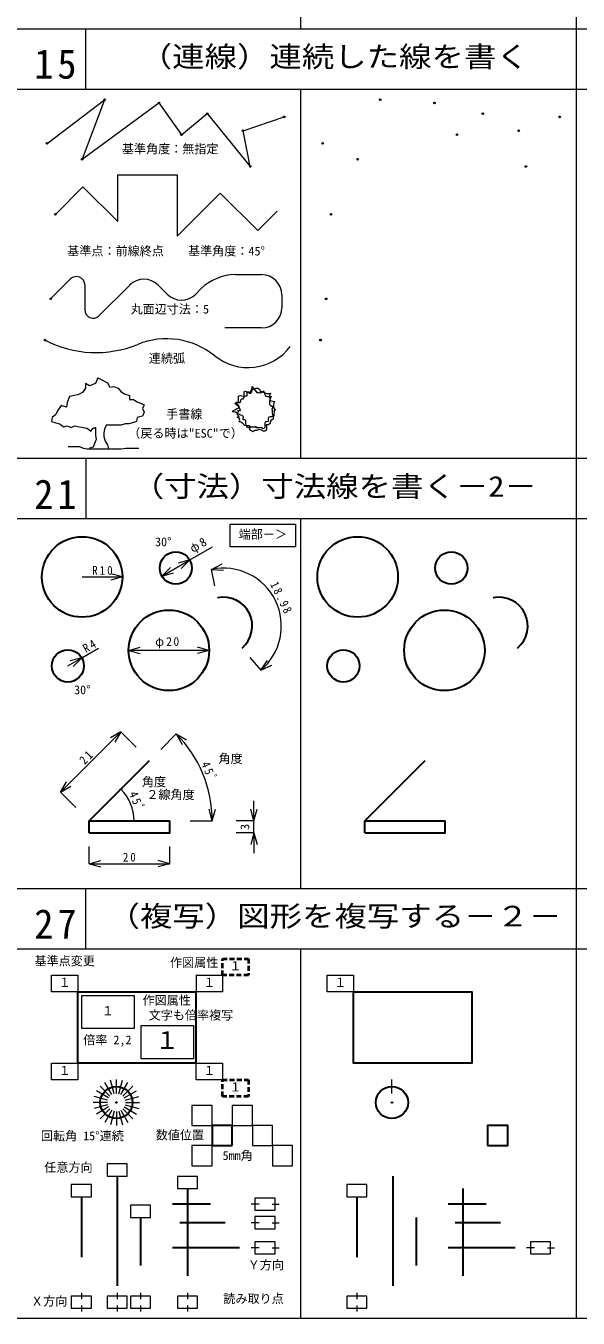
# Model space of a CAD drawing. Units: millimetres at full size, sheet at 1:1. Extents: x -410 to 410, y -277 to 277.
# Drawn here: x -136.7 to 0.4, y -277 to 44.2 of the extents above; entities that cross this region are included whole.
import ezdxf
from ezdxf.enums import TextEntityAlignment as Align

# ---------------------------------------------------------------- set-up
doc = ezdxf.new("R2010")
doc.units = ezdxf.units.MM
doc.header["$PDMODE"] = 32
doc.header["$PDSIZE"] = 0.4
doc.linetypes.add('DASHED1', pattern=[1.8, 1.2, -0.6])
doc.layers.add('0-0', color=7, linetype='Continuous', lineweight=20)
doc.layers.add('0-F', color=7, linetype='Continuous', lineweight=20)
doc.styles.add('ＭＳ 明朝', font='')
doc.styles.get('ＭＳ 明朝').set_extended_font_data('MS Mincho')

msp = doc.modelspace()

# ---------------------------------------------------------------- linework, layer by layer
at = {"layer": '0-0', "color": 4, "lineweight": 9}
for p, q in [((-68.417, 43.4), (-68.417, 135.2)), ((-68.417, -63.4), (-68.417, 28.4)), ((-68.417, -170.2), (-68.417, -78.4)), ((-95.995, -88.581), (-90.366, -85.331)), ((-102.923, -92.581), (-95.995, -88.581)), ((-95.995, -88.581), (-98.893, -89.358)), ((-95.995, -88.581), (-98.116, -90.703)), ((-90.58, -90.912), (-87.903, -89.559)), ((-122.707, -92.797), (-112.707, -92.797)), ((-112.707, -92.797), (-115.605, -92.02)), ((-112.707, -92.797), (-115.605, -93.573)), ((-102.923, -92.581), (-100.802, -90.46)), ((-102.923, -92.581), (-100.026, -91.805)), ((-90.58, -90.912), (-87.585, -91.079)), ((-89.731, -94.972), (-90.58, -90.912)), ((-122.794, -112.914), (-118.68, -110.539)), ((-111.17, -111.046), (-108.272, -110.27)), ((-111.17, -111.046), (-108.272, -111.823)), ((-91.17, -111.046), (-111.17, -111.046)), ((-91.17, -111.046), (-94.068, -110.27)), ((-91.17, -111.046), (-94.068, -111.823)), ((-126.258, -114.914), (-122.794, -112.914)), ((-122.794, -112.914), (-125.692, -113.69)), ((-122.794, -112.914), (-124.915, -115.035)), ((-81.039, -112.826), (-78.368, -115.998)), ((-78.368, -115.998), (-76.651, -113.538)), ((-78.368, -115.998), (-75.651, -114.726)), ((-128.085, -146.28), (-113.085, -131.28)), ((-113.085, -131.28), (-115.683, -132.78)), ((-113.085, -131.28), (-114.585, -133.879)), ((-113.085, -131.28), (-109.257, -135.108)), ((-103.206, -135.664), (-99.359, -131.817)), ((-99.359, -131.817), (-96.761, -133.317)), ((-99.359, -131.817), (-97.859, -134.415)), ((-128.085, -146.28), (-126.585, -143.682)), ((-128.085, -146.28), (-125.487, -144.78)), ((-128.085, -146.28), (-124.257, -150.108)), ((-90.415, -153.412), (-91.191, -150.514)), ((-90.415, -153.412), (-89.638, -150.514)), ((-80.059, -153.412), (-80.835, -150.514)), ((-80.059, -153.412), (-80.059, -148.412)), ((-80.059, -153.412), (-79.282, -150.514)), ((-95.854, -153.412), (-90.415, -153.412)), ((-80.059, -153.412), (-84.498, -153.412)), ((-80.059, -156.412), (-80.059, -153.412)), ((-80.059, -156.412), (-84.498, -156.412)), ((-80.059, -156.412), (-80.835, -159.309)), ((-80.059, -156.412), (-80.059, -161.412)), ((-80.059, -156.412), (-79.282, -159.309)), ((-120.954, -164.072), (-120.954, -159.798)), ((-100.954, -164.072), (-100.954, -159.798)), ((-120.954, -164.072), (-118.056, -163.296)), ((-100.954, -164.072), (-103.852, -163.296)), ((-120.954, -164.072), (-118.056, -164.849)), ((-120.954, -164.072), (-100.954, -164.072)), ((-100.954, -164.072), (-103.852, -164.849)), ((-68.417, -277), (-68.417, -185.2))]:
    msp.add_line(p, q, dxfattribs=at)
at = {"layer": '0-0'}
for p, q in [((-130.529, -23.686), (-125.597, -18.754)), ((-84.67, -17.681), (-78.144, -17.681)), ((-122.062, -20.218), (-122.062, -26.43)), ((-118.526, -27.894), (-110.911, -20.279)), ((-103.84, -20.279), (-101.589, -22.53)), ((-94.518, -22.53), (-93.205, -21.217)), ((-73.144, -22.681), (-73.144, -25.936)), ((-78.144, -30.936), (-87.291, -30.936)), ((-118.848, -43.309), (-119.414, -44.724)), ((-118.848, -43.309), (-116.395, -44.535)), ((-94.382, -191.786), (-94.382, -195.889)), ((-87.885, -195.889), (-94.382, -195.889)), ((-114.79, -221.236), (-115.696, -217.856)), ((-114.21, -221.16), (-114.21, -217.661)), ((-113.629, -221.236), (-112.724, -217.856)), ((-45.793, -221.16), (-45.793, -217.661)), ((-116.153, -222.281), (-119.183, -220.532)), ((-115.796, -221.817), (-118.27, -219.342)), ((-115.331, -221.46), (-117.081, -218.43)), ((-113.088, -221.46), (-111.339, -218.43)), ((-112.624, -221.817), (-110.149, -219.342)), ((-112.267, -222.281), (-109.237, -220.532)), ((-116.453, -223.403), (-119.952, -223.403)), ((-116.377, -222.822), (-119.757, -221.917)), ((-116.377, -223.984), (-119.757, -224.889)), ((-116.153, -224.525), (-119.183, -226.274)), ((-112.267, -224.525), (-109.237, -226.274)), ((-112.043, -222.822), (-108.663, -221.917)), ((-112.043, -223.984), (-108.663, -224.889)), ((-111.967, -223.403), (-108.467, -223.403)), ((-115.796, -224.989), (-118.27, -227.463)), ((-115.331, -225.346), (-117.081, -228.376)), ((-114.79, -225.57), (-115.696, -228.95)), ((-114.21, -225.646), (-114.21, -229.145)), ((-113.629, -225.57), (-112.724, -228.95)), ((-113.088, -225.346), (-111.339, -228.376)), ((-112.624, -224.989), (-110.149, -227.463)), ((-78.797, -248.692), (-80.763, -248.692)), ((-75.553, -248.692), (-73.811, -248.692)), ((-78.797, -253.271), (-80.763, -253.271)), ((-75.553, -253.271), (-73.811, -253.271)), ((-78.797, -259.506), (-80.763, -259.506)), ((-75.553, -259.506), (-73.811, -259.506)), ((-10.38, -259.506), (-12.346, -259.506)), ((-7.137, -259.506), (-5.394, -259.506)), ((-122.901, -270.709), (-122.901, -272.295)), ((-114.011, -270.709), (-114.011, -272.295)), ((-108.198, -270.709), (-108.198, -272.295)), ((-96.571, -270.709), (-96.571, -272.295)), ((-54.485, -270.709), (-54.485, -272.295)), ((-122.901, -273.818), (-122.901, -275.308)), ((-114.011, -273.818), (-114.011, -275.308)), ((-108.198, -273.818), (-108.198, -275.308)), ((-96.571, -273.818), (-96.571, -275.308)), ((-54.485, -273.818), (-54.485, -275.308))]:
    msp.add_line(p, q, dxfattribs=at)
at = {"layer": '0-0', "color": 3, "lineweight": 30}
for p, q in [((-120.954, -153.412), (-105.954, -138.412)), ((-52.537, -153.412), (-37.537, -138.412)), ((-123.789, -195.889), (-94.382, -195.889)), ((-94.382, -213.67), (-94.382, -195.889)), ((-85.452, -229.121), (-90.452, -229.121)), ((-90.452, -229.121), (-90.452, -234.121)), ((-85.452, -234.121), (-85.452, -229.121)), ((-90.452, -234.121), (-85.452, -234.121)), ((-114.011, -241.69), (-114.011, -268.955)), ((-45.594, -241.69), (-45.594, -268.955)), ((-122.901, -246.819), (-122.901, -261.872)), ((-96.571, -244.768), (-96.571, -266.503)), ((-54.485, -246.819), (-54.485, -261.872)), ((-28.155, -244.768), (-28.155, -266.503)), ((-90.809, -248.692), (-100.268, -248.692)), ((-22.393, -248.692), (-31.851, -248.692)), ((-108.198, -251.949), (-108.198, -263.917)), ((-87.237, -253.271), (-98.473, -253.271)), ((-39.781, -251.949), (-39.781, -263.917)), ((-18.82, -253.271), (-30.056, -253.271)), ((-83.624, -259.506), (-100.268, -259.506)), ((-15.208, -259.506), (-31.851, -259.506))]:
    msp.add_line(p, q, dxfattribs=at)
at = {"layer": '0-0'}
for points in [[(-131.424, 14.951), (-117.12, 25.802), (-122.71, 11.005), (-103.639, 24.98), (-98.049, 17.088), (-91.637, 22.349), (-80.95, 9.196), (-82.759, 18.075), (-72.565, 21.527)], [(-129.356, -2.704), (-122.521, 4.131), (-113.884, -4.506), (-113.884, 7.164), (-99.104, 7.164), (-99.104, -8.138), (-88.403, 2.564), (-79.114, -6.725), (-74.273, -1.883)], [(-119.414, -44.724), (-120.923, -45.29), (-121.866, -44.724), (-121.866, -45.856), (-122.621, -46.987), (-123.753, -47.553), (-124.696, -47.742), (-125.828, -47.931), (-126.394, -49.44), (-126.582, -50.572), (-127.903, -50.194), (-128.846, -51.515), (-129.224, -52.458), (-130.167, -53.213), (-130.355, -54.156), (-129.224, -54.533), (-128.28, -54.722), (-127.337, -55.477), (-126.394, -55.288), (-125.451, -55.665), (-124.507, -55.288), (-123.375, -55.477), (-122.432, -55.665), (-121.489, -55.854), (-120.546, -56.609), (-119.98, -55.854)], [(-116.395, -44.535), (-115.829, -45.667), (-114.886, -45.478), (-113.754, -45.856), (-113, -46.799), (-112.056, -47.365), (-110.925, -47.742), (-110.925, -48.685), (-109.981, -48.685), (-109.038, -49.251), (-107.34, -50.006), (-107.718, -50.949), (-107.34, -51.892), (-107.718, -52.836), (-109.038, -53.213), (-109.227, -54.156), (-110.17, -54.533), (-111.113, -54.722), (-112.056, -54.722), (-113, -55.099), (-113.943, -55.099), (-114.886, -55.099), (-115.829, -55.099), (-116.773, -55.099), (-117.15, -56.043), (-117.339, -56.986), (-117.339, -57.929), (-116.961, -59.061), (-116.395, -60.004), (-116.207, -60.948)], [(-81.17, -55.954), (-80.903, -55.509), (-81.348, -55.243), (-81.881, -55.243), (-82.326, -55.154), (-82.771, -54.709), (-83.304, -54.353), (-83.749, -54.264), (-83.571, -53.82), (-83.749, -53.375), (-84.194, -53.108), (-83.749, -52.93), (-84.194, -52.397), (-83.927, -51.863), (-84.016, -51.418), (-83.393, -51.418), (-83.571, -50.973), (-83.927, -50.44), (-84.371, -49.995), (-84.816, -49.728), (-84.371, -49.373), (-83.838, -49.373), (-83.927, -48.928), (-83.927, -48.394), (-83.927, -47.861), (-83.482, -47.683), (-83.037, -47.772), (-82.593, -47.861), (-82.148, -47.772), (-81.703, -47.772), (-81.703, -47.238), (-81.792, -46.793), (-81.348, -46.793), (-80.903, -47.06), (-80.725, -46.438), (-80.458, -45.904), (-80.013, -46.26), (-79.569, -45.904), (-79.124, -45.904), (-78.679, -46.171)], [(-84.464, -49.415), (-84.135, -49.415), (-83.807, -49.415), (-83.479, -49.415), (-83.348, -49.087), (-83.348, -48.759), (-83.02, -48.562), (-82.692, -48.562), (-82.495, -48.168), (-82.495, -47.84), (-82.495, -47.512), (-82.495, -47.118), (-82.495, -46.724), (-82.167, -46.658), (-81.838, -46.79), (-81.51, -46.987), (-81.116, -47.118), (-80.788, -47.118), (-80.591, -46.79), (-80.46, -46.462), (-80.46, -46.133), (-80.46, -45.805), (-80.46, -45.477), (-80.198, -45.805), (-80.001, -46.133), (-79.738, -46.462), (-79.41, -46.724), (-79.41, -46.987)], [(-78.412, -46.615), (-77.79, -46.882), (-77.345, -47.06), (-76.812, -47.238), (-76.367, -47.238), (-75.922, -47.149), (-76.189, -47.683), (-76.189, -48.127), (-76.1, -48.572), (-75.833, -49.017), (-75.389, -49.106), (-74.944, -49.195), (-75.122, -49.639), (-75.211, -50.084), (-75.211, -50.529), (-75.033, -50.973), (-74.588, -51.24), (-75.033, -51.329), (-75.033, -51.774), (-75.122, -52.219), (-75.122, -52.663), (-75.3, -53.108), (-75.3, -53.553), (-75.744, -53.82), (-76.011, -54.264), (-76.011, -54.709), (-76.456, -54.976), (-76.989, -54.976), (-76.901, -55.42), (-76.901, -55.865), (-76.901, -56.31), (-77.345, -56.577), (-77.79, -56.577), (-78.324, -56.221), (-78.857, -56.132), (-79.302, -56.399), (-79.836, -56.399), (-80.369, -56.755), (-80.814, -56.399), (-81.17, -55.954)], [(-79.41, -46.987), (-79.082, -46.987), (-78.688, -46.987), (-78.36, -47.052), (-78.032, -46.79), (-77.704, -46.527), (-77.507, -46.855), (-77.441, -47.183), (-77.376, -47.512), (-77.113, -47.84), (-76.719, -47.971), (-76.391, -47.971), (-76.063, -47.971), (-75.735, -47.971), (-75.932, -48.365), (-76.129, -48.693), (-76.194, -49.021), (-76.194, -49.349), (-76.194, -49.743), (-75.997, -50.137), (-75.604, -50.399), (-75.341, -50.727), (-75.604, -51.056), (-75.538, -51.449), (-75.538, -51.778), (-75.538, -52.106), (-75.407, -52.434), (-75.275, -52.762), (-75.669, -53.024), (-75.997, -53.024), (-76.326, -53.09), (-76.522, -53.418), (-76.522, -53.812), (-76.522, -54.206), (-76.851, -54.271), (-77.244, -54.271), (-77.376, -54.6), (-77.376, -54.928), (-77.376, -55.256), (-77.376, -55.584)], [(-78.679, -46.171), (-78.501, -46.615), (-78.412, -46.615)], [(-77.376, -55.584), (-77.507, -55.912), (-77.835, -55.978), (-78.098, -55.65), (-78.491, -55.715), (-78.819, -55.781), (-79.148, -55.781), (-79.476, -55.715), (-79.476, -55.387), (-79.804, -55.584), (-80.198, -55.584), (-80.591, -55.584), (-80.92, -55.584), (-81.248, -55.584), (-81.576, -55.715), (-81.838, -55.321), (-81.97, -54.993), (-82.035, -54.665), (-82.035, -54.337), (-82.101, -54.009), (-82.429, -53.746), (-82.757, -53.746), (-82.757, -53.418), (-82.626, -53.024), (-82.954, -52.696), (-83.348, -52.631), (-83.676, -52.434), (-84.07, -52.237), (-84.464, -51.974), (-84.989, -51.778), (-85.382, -51.778), (-85.251, -51.449), (-84.792, -51.252), (-84.398, -51.056), (-84.07, -50.859), (-83.742, -50.662), (-83.742, -50.334), (-84.07, -50.006), (-84.398, -49.809), (-84.464, -49.415)], [(-119.414, -55.665), (-119.414, -56.609), (-119.414, -57.552), (-119.225, -58.684), (-119.602, -59.627), (-119.98, -60.57), (-120.923, -60.759)], [(-119.98, -55.854), (-119.903, -55.854), (-119.842, -55.833), (-119.791, -55.813), (-119.72, -55.762), (-119.649, -55.742), (-119.578, -55.722), (-119.527, -55.681), (-119.476, -55.661), (-119.425, -55.651), (-119.414, -55.665)], [(-126.205, -60.382), (-125.262, -60.382), (-124.319, -60.382), (-123.375, -60.382), (-122.432, -60.759), (-121.489, -60.948), (-120.546, -60.948), (-119.602, -60.948), (-118.471, -60.948), (-117.527, -60.948), (-116.584, -60.948), (-115.641, -60.948), (-114.698, -60.948), (-113, -60.948), (-111.868, -60.759), (-110.547, -60.759), (-109.604, -60.759), (-108.661, -60.759)], [(-94.382, -191.786), (-87.885, -191.786), (-87.885, -195.889)]]:
    msp.add_lwpolyline(points, dxfattribs=at)
at = {"layer": '0-0', "color": 4, "lineweight": 9}
msp.add_lwpolyline([(-85.975, -79.646), (-69.728, -79.646), (-69.728, -85.304), (-85.975, -85.304)], close=True, dxfattribs=at)
at = {"layer": '0-0', "color": 3, "lineweight": 30}
for points in [[(-120.954, -156.412), (-120.954, -153.412), (-100.954, -153.412)], [(-120.954, -156.412), (-100.954, -156.412), (-100.954, -153.412)], [(-52.537, -156.412), (-52.537, -153.412), (-32.537, -153.412)], [(-52.537, -156.412), (-32.537, -156.412), (-32.537, -153.412)], [(-94.382, -213.67), (-123.789, -213.67), (-123.789, -195.889)]]:
    msp.add_lwpolyline(points, dxfattribs=at)
at = {"layer": '0-0', "color": 2, "linetype": 'DASHED1', "lineweight": 40}
for points in [[(-81.388, -191.786), (-87.885, -191.786), (-87.885, -187.682), (-81.388, -187.682)], [(-81.388, -221.877), (-87.885, -221.877), (-87.885, -217.774), (-81.388, -217.774)]]:
    msp.add_lwpolyline(points, close=True, dxfattribs=at)
at = {"layer": '0-0'}
for points in [[(-123.789, -195.889), (-130.287, -195.889), (-130.287, -191.786), (-123.789, -191.786)], [(-55.373, -195.889), (-61.87, -195.889), (-61.87, -191.786), (-55.373, -191.786)], [(-109.824, -204.985), (-122.818, -204.985), (-122.818, -196.778), (-109.824, -196.778)], [(-95.101, -212.52), (-108.095, -212.52), (-108.095, -204.313), (-95.101, -204.313)], [(-123.789, -217.774), (-130.287, -217.774), (-130.287, -213.67), (-123.789, -213.67)], [(-87.885, -217.774), (-94.382, -217.774), (-94.382, -213.67), (-87.885, -213.67)], [(-95.452, -229.121), (-90.452, -229.121), (-90.452, -224.121), (-95.452, -224.121)], [(-85.452, -229.121), (-80.452, -229.121), (-80.452, -224.121), (-85.452, -224.121)], [(-80.452, -234.121), (-75.452, -234.121), (-75.452, -229.121), (-80.452, -229.121)], [(-95.452, -239.121), (-90.452, -239.121), (-90.452, -234.121), (-95.452, -234.121)], [(-75.452, -239.121), (-70.452, -239.121), (-70.452, -234.121), (-75.452, -234.121)], [(-116.511, -241.69), (-111.511, -241.69), (-111.511, -238.69), (-116.511, -238.69)], [(-125.401, -246.819), (-120.401, -246.819), (-120.401, -243.819), (-125.401, -243.819)], [(-99.071, -244.768), (-94.071, -244.768), (-94.071, -241.768), (-99.071, -241.768)], [(-56.985, -246.819), (-51.985, -246.819), (-51.985, -243.819), (-56.985, -243.819)], [(-79.808, -250.192), (-74.808, -250.192), (-74.808, -247.192), (-79.808, -247.192)], [(-110.698, -251.949), (-105.698, -251.949), (-105.698, -248.949), (-110.698, -248.949)], [(-79.808, -254.771), (-74.808, -254.771), (-74.808, -251.771), (-79.808, -251.771)], [(-79.808, -261.006), (-74.808, -261.006), (-74.808, -258.006), (-79.808, -258.006)], [(-11.392, -261.006), (-6.392, -261.006), (-6.392, -258.006), (-11.392, -258.006)], [(-125.401, -274.542), (-120.401, -274.542), (-120.401, -271.542), (-125.401, -271.542)], [(-116.511, -274.542), (-111.511, -274.542), (-111.511, -271.542), (-116.511, -271.542)], [(-110.698, -274.542), (-105.698, -274.542), (-105.698, -271.542), (-110.698, -271.542)], [(-99.071, -274.542), (-94.071, -274.542), (-94.071, -271.542), (-99.071, -271.542)], [(-56.985, -274.542), (-51.985, -274.542), (-51.985, -271.542), (-56.985, -271.542)]]:
    msp.add_lwpolyline(points, close=True, dxfattribs=at)
at = {"layer": '0-0', "color": 3, "lineweight": 30}
for points in [[(-55.373, -195.889), (-25.965, -195.889), (-25.965, -213.67), (-55.373, -213.67)], [(-22.035, -234.121), (-17.035, -234.121), (-17.035, -229.121), (-22.035, -229.121)]]:
    msp.add_lwpolyline(points, close=True, dxfattribs=at)
for centre, radius in [((-122.707, -92.797), 10), ((-54.291, -92.797), 10), ((-99.459, -90.581), 4), ((-31.043, -90.581), 4), ((-101.17, -111.046), 10), ((-32.753, -111.046), 10), ((-126.258, -114.914), 4), ((-57.841, -114.914), 4), ((-114.21, -223.403), 3.993), ((-45.793, -223.403), 3.993)]:
    msp.add_circle(centre, radius, dxfattribs=at)
at = {"layer": '0-0'}
for centre, radius, start, end in [((-124.133, -20.218), 2.071, 0, 135), ((-107.376, -23.814), 5, 45, 135), ((-84.67, -29.752), 12.071, 90, 135), ((-78.144, -22.681), 5, 0, 90), ((-98.054, -18.994), 5, 225, 315), ((-119.991, -26.43), 2.071, 180, 315), ((-78.144, -25.936), 5, 270, 0), ((-119.269, -9.548), 27.492, 242.58231, 292.1326), ((-101.749, -52.624), 19.01, 51.01347, 112.1326), ((-81.518, -27.628), 13.148, 231.01347, 322.97038)]:
    msp.add_arc(centre, radius, start, end, dxfattribs=at)
at = {"layer": '0-0', "color": 4, "lineweight": 9}
for centre, radius, start, end in [((-87.634, -104.994), 14.386, 310.09788, 101.81966), ((-120.954, -153.412), 30.539, 0, 45), ((-120.954, -153.412), 11.138, 0, 45)]:
    msp.add_arc(centre, radius, start, end, dxfattribs=at)
at = {"layer": '0-0', "color": 3, "lineweight": 30}
for centre in [(-87.634, -104.994), (-19.217, -104.994)]:
    msp.add_arc(centre, 7.166, 310.09788, 101.81966, dxfattribs=at)
at = {"layer": '0-0', "color": 3}
for p in [(-117.12, 25.802), (-48.704, 25.802), (-103.639, 24.98), (-91.637, 22.349), (-35.222, 24.98), (-23.22, 22.349), (-72.565, 21.527), (-4.149, 21.527), (-98.049, 17.088), (-82.759, 18.075), (-29.632, 17.088), (-14.342, 18.075), (-131.424, 14.951), (-63.007, 14.951), (-122.71, 11.005), (-54.294, 11.005), (-80.95, 9.196), (-12.534, 9.196), (-129.356, -2.704), (-60.94, -2.704), (-130.529, -23.686), (-62.113, -23.686), (-131.929, -33.953), (-63.512, -33.953), (-114.21, -223.403), (-45.793, -223.403)]:
    msp.add_point(p, dxfattribs=at)
at = {"layer": '0-0', "color": 4}
for p in [(-113.078, -145.536), (-109.815, -153.412)]:
    msp.add_point(p, dxfattribs=at)
at = {"layer": '0-F'}
for p, q in [((0, -277), (0, 257)), ((-410.5, 43.4), (410.5, 43.4)), ((-121.833, 28.4), (-121.833, 43.4)), ((-121.833, 28.4), (-121.833, 43.4)), ((-410.5, 28.4), (410.5, 28.4)), ((410.5, -63.4), (-410.5, -63.4)), ((-121.833, -63.4), (-121.833, -78.4)), ((410.5, -78.4), (-410.5, -78.4)), ((-410.5, -170.2), (410.5, -170.2)), ((-121.833, -185.2), (-121.833, -170.2)), ((-410.5, -185.2), (273.667, -185.2))]:
    msp.add_line(p, q, dxfattribs=at)
msp.add_lwpolyline([(-410.5, -277), (410.5, -277), (410.5, 277), (-410.5, 277)], dxfattribs=at)

# ---------------------------------------------------------------- texts
at = {"layer": '0-0', "color": 2, "style": 'ＭＳ 明朝', "width": 1.15}
for s, p in [('（連線）連続した線を書く', (-108.417, 32.4)), ('（寸法）寸法線を書く－2－', (-110.417, -74.4)), ('（複写）図形を複写する－２－', (-116.417, -181.2))]:
    msp.add_text(s, height=5.132, dxfattribs=at).set_placement(p, align=Align.BOTTOM_LEFT)
at = {"layer": '0-0', "color": 4, "style": 'ＭＳ 明朝'}
for s, height, p in [('基準角度：無指定', 2.199, (-112.844, 11.807)), ('基準点：前線終点\u3000\u3000基準角度：45°', 2.199, (-126.413, -13.576)), ('丸面辺寸法：5', 2.199, (-110.694, -28.016)), ('連続弧', 2.199, (-106.152, -40.233)), ('手書線', 2.199, (-101.836, -54.103)), ('（戻る時は"ESC"で）', 2.199, (-111.276, -58.862)), ('30°', 2.199, (-104.607, -85.836)), ('端部－＞', 2.199, (-83.851, -83.975)), ('30°', 2.199, (-124.71, -122.617)), ('角度', 2.199, (-88.849, -139.702)), ('角度', 2.199, (-107.866, -145.483)), ('２線角度', 2.199, (-106.761, -148.666)), ('基準点変更', 2.199, (-134.537, -189.99)), ('作図属性', 2.199, (-100.889, -190.418)), ('１', 2.199, (-128.538, -195.337)), ('１', 2.199, (-92.633, -195.337)), ('１', 2.199, (-60.121, -195.337)), ('作図属性', 2.199, (-107.696, -199.781)), ('１', 2.199, (-117.821, -202.381)), ('文字も倍率複写', 2.199, (-106.19, -203.47)), ('倍率 2,2', 2.199, (-122.442, -209.615)), ('１', 4.399, (-104.598, -211.417)), ('１', 2.199, (-128.538, -217.222)), ('１', 2.199, (-92.633, -217.222)), ('回転角 15°連続', 2.199, (-132.962, -233.477)), ('数値位置', 2.199, (-104.441, -233.257)), ('5mm角', 2.199, (-87.838, -238.345)), ('任意方向', 2.199, (-132.127, -241.303)), ('Ｙ方向', 2.199, (-81.585, -265.551)), ('Ｘ方向', 2.199, (-135.395, -274.542)), ('読み取り点', 2.199, (-87.655, -273.933))]:
    msp.add_text(s, height=height, dxfattribs=at).set_placement(p, align=Align.BOTTOM_LEFT)
at = {"layer": '0-0', "style": 'ＭＳ 明朝'}
msp.add_text('3', height=2.199, rotation=90, dxfattribs=at).set_placement((-80.559, -155.662), align=Align.BOTTOM_LEFT)
at = {"layer": '0-0', "color": 2, "style": 'ＭＳ 明朝'}
for p in [(-86.136, -191.234), (-86.136, -221.325)]:
    msp.add_text('１', height=2.199, dxfattribs=at).set_placement(p, align=Align.BOTTOM_LEFT)
at = {"layer": '0-0', "char_height": 2.199, "attachment_point": 7, "style": 'ＭＳ 明朝'}
for s, insert, rotation in [('\\T1.22;φ8', (-94.946, -87.398), 30), ('\\T1.38;\\W0.85;18.98', (-76.11, -94.656), 295.959), ('\\T1.36;\\W0.9;R4', (-121.745, -111.731), 30), ('\\T1.36;\\W0.9;21', (-122.088, -139.576), 45), ('\\T1.38;\\W0.9;45ﾟ', (-93.234, -139.224), 292.5), ('\\T1.38;\\W0.9;45ﾟ', (-111.158, -146.648), 292.5)]:
    msp.add_mtext(s, dxfattribs=dict(at, insert=insert, rotation=rotation))
for s, insert in [('\\T1.38;\\W0.9;R10', (-120.207, -92.297)), ('\\T1.26;\\W0.95;φ20', (-104.545, -110.546)), ('\\T1.36;\\W0.9;20', (-112.579, -163.572))]:
    msp.add_mtext(s, dxfattribs=dict(at, insert=insert))
at = {"layer": '0-F', "char_height": 7.331, "attachment_point": 7, "style": 'ＭＳ 明朝'}
for s, insert in [('\\T1.21;\\W0.95;15', (-134.583, 30.9)), ('\\T1.21;\\W0.95;21', (-134.583, -75.9)), ('\\T1.21;\\W0.95;27', (-134.583, -182.7))]:
    msp.add_mtext(s, dxfattribs=dict(at, insert=insert))

doc.saveas('drawing.dxf')
